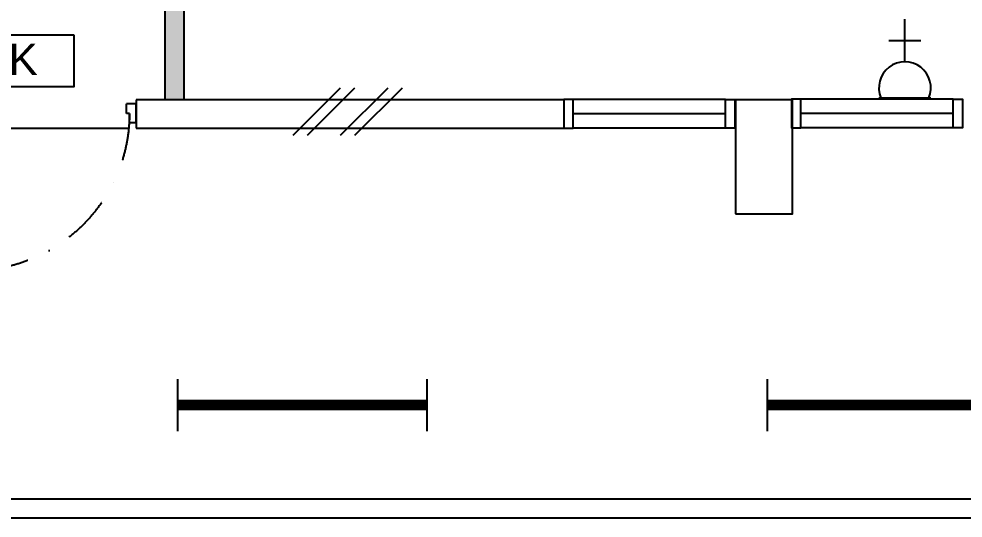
# Model space of a CAD drawing. Header units: inches. Extents: x -106706990 to 300603, y -86718466 to 1728185.
# Drawn here: x 31421 to 36386, y 31504 to 34129 of the extents above; entities that cross this region are included whole.
import ezdxf

# ---------------------------------------------------------------- set-up
doc = ezdxf.new("R2010")
doc.units = ezdxf.units.IN
doc.header["$MEASUREMENT"] = 0
doc.linetypes.add('DASHDOT', pattern=[1, 0.5, -0.25, 0, -0.25])
doc.linetypes.add('HIDDEN', pattern=[0.375, 0.25, -0.125])
for name, color, linetype in [('A-COLUMN', 3, 'Continuous'), ('A-DOOR', 9, 'Continuous'), ('A-DRAIN', 9, 'Continuous'), ('A-HATCH', 8, 'Continuous'), ('A-PARTITION', 4, 'Continuous'), ('A-WALL', 1, 'Continuous'), ('A-WIN', 9, 'Continuous'), ('A-WLH', 7, 'Continuous'), ('ELECT', 6, 'Continuous'), ('K LIGHT', 3, 'Continuous'), ('LAMP', 5, 'Continuous')]:
    doc.layers.add(name, color=color, linetype=linetype)
doc.styles.add('arial', font='arial.ttf')

# ---------------------------------------------------------------- blocks, each defined once
blk = doc.blocks.new('A$C04C40081')
at = {"layer": 'A-WIN', "color": 8}
for p, q in [((850, 150), (50, 150)), ((850, 75), (50, 75)), ((850, 0), (50, 0))]:
    blk.add_line(p, q, dxfattribs=at)
at = {"layer": 'A-WIN', "color": 8, "linetype": 'Continuous'}
for points in [[(50, 150), (0, 150), (0, 0), (50, 0)], [(850, 150), (900, 150), (900, 0), (850, 0)]]:
    blk.add_lwpolyline(points, close=True, dxfattribs=at)
blk = doc.blocks.new('A$C4F656F16')
at = {"layer": 'A-DOOR', "color": 8}
for p, q in [((35, 100), (35, 877.1)), ((35, 877.1), (73, 877.1)), ((73, 100), (73, 877.1)), ((35, 100), (73, 100))]:
    blk.add_line(p, q, dxfattribs=at)
at = {"layer": 'A-DOOR', "color": 8, "linetype": 'Continuous'}
for p, q in [((0, 100), (35, 100)), ((0, 100), (0, 100)), ((0, 100), (0, 0)), ((0, 100), (0, 100)), ((35, 100), (35, 50)), ((900, 100), (865, 100)), ((865, 100), (865, 50)), ((900, 100), (900, 100)), ((900, 100), (900, 0)), ((900, 100), (900, 100)), ((35, 50), (50, 50)), ((50, 50), (50, 0)), ((865, 50), (850, 50)), ((850, 50), (850, 0)), ((0, 0), (50, 0)), ((900, 0), (850, 0))]:
    blk.add_line(p, q, dxfattribs=at)
at = {"layer": 'A-DOOR', "color": 8, "linetype": 'DASHDOT', "ltscale": 500}
blk.add_arc((35, 48), 830, 0.1381, 87.3759, dxfattribs=at)
blk = doc.blocks.new('YBC136')
at = {"layer": 'LAMP'}
for points, const_width in [([(-135000.8, 195525.6), (-135000.8, 195250.4)], 10.9), ([(-133690.5, 195525.6), (-133690.5, 195250.4)], 10.9), ([(-135000.8, 195388), (-133690.5, 195388)], 54.6)]:
    blk.add_lwpolyline(points, dxfattribs=dict(at, const_width=const_width))
blk = doc.blocks.new('*U278')
at = {"layer": 'LAMP'}
blk.add_blockref('YBC136', (134345.6, -195388, -5.5), dxfattribs=at)
blk = doc.blocks.new('*U279')
at = {"layer": 'LAMP', "color": 0, "linetype": 'ByBlock', "lineweight": -2, "transparency": 16777216}
for p in [(12400, 0), (15500, 0)]:
    blk.add_blockref('*U278', p, dxfattribs=at)
blk = doc.blocks.new('EXIT LAMP')
at = {"layer": 'K LIGHT', "color": 3}
blk.add_lwpolyline([(54141.1, 5237.4), (53604.6, 5237.4), (53604.6, 4967.1), (54141.1, 4967.1)], close=True, dxfattribs=at)
at = {"layer": 'K LIGHT', "color": 3, "style": 'arial'}
blk.add_text('K', height=164.8, dxfattribs=at).set_placement((53795.7, 5027.4))
blk = doc.blocks.new('SOCKET')
at = {"layer": 'ELECT', "color": 6}
for p, q in [((15248.7, 25891.4), (15248.7, 26116.4)), ((15164.3, 26003.9), (15333.1, 26003.9)), ((15112.3, 25701.6), (15385.1, 25701.6))]:
    blk.add_line(p, q, dxfattribs=at)
blk.add_arc((15248.7, 25755), 136.4, 336.9763, 203.0237, dxfattribs=at)

msp = doc.modelspace()

# ---------------------------------------------------------------- hatches: boundary and pattern name
at = {"layer": 'A-HATCH'}
h = msp.add_hatch(dxfattribs=at)
h.set_pattern_fill('DOTS', color=8, scale=800)
h.set_pattern_definition([(0, (2570.67, -195605.69), (25, 50), [0, -50])])
h.paths.add_polyline_path([(33688.8, 38204.4), (32188.8, 38204.4), (32188.8, 33704.4), (32288.8, 33704.4), (32288.8, 38104.4), (33688.8, 38104.4)])
h.paths.add_polyline_path([(36238.8, 38204.4), (35338.8, 38204.4), (35338.8, 38104.4), (36238.8, 38104.4)])
h.paths.add_polyline_path([(35338.8, 38204.4), (35188.8, 38204.4), (35188.8, 38104.4), (35338.8, 38104.4)])
h.paths.add_polyline_path([(40288.8, 38204.4), (39238.8, 38204.4), (39238.8, 38104.4), (40288.8, 38104.4)])
h.paths.add_polyline_path([(42763.8, 38204.4), (41338.8, 38204.4), (41338.8, 38104.4), (42763.8, 38104.4)])
h.paths.add_polyline_path([(41338.8, 38204.4), (41188.8, 38204.4), (41188.8, 38104.4), (41338.8, 38104.4)])

# ---------------------------------------------------------------- linework, layer by layer
at = {"color": 8}
msp.add_line((31173.8, 33554.4), (32003.8, 33554.4), dxfattribs=at)
at = {"layer": 'A-COLUMN', "color": 8}
msp.add_lwpolyline([(35188.8, 33104.4), (35488.8, 33104.4), (35488.8, 33704.4), (35188.8, 33704.4)], close=True, dxfattribs=at)
at = {"layer": 'A-DRAIN', "color": 8, "linetype": 'Continuous', "ltscale": 1000}
for p, q in [((42838.8, 31604.4), (26038.8, 31604.4)), ((42738.8, 31504.4), (18508.8, 31504.4))]:
    msp.add_line(p, q, dxfattribs=at)
at = {"layer": 'A-PARTITION', "color": 8}
for p, q in [((32188.8, 38204.4), (32188.8, 33704.4)), ((32288.8, 38104.4), (32288.8, 33704.4))]:
    msp.add_line(p, q, dxfattribs=at)
at = {"layer": 'A-WALL', "color": 8, "linetype": 'Continuous', "ltscale": 900}
for p, q in [((34288.8, 33704.4), (32038.8, 33704.4)), ((32038.8, 33704.4), (32038.8, 33554.4)), ((34288.8, 33554.4), (34288.8, 33704.4)), ((32038.8, 33554.4), (34288.8, 33554.4))]:
    msp.add_line(p, q, dxfattribs=at)
at = {"layer": 'A-WLH', "color": 8}
for p, q in [((32863.3, 33517.2), (33113.3, 33767.2)), ((32938.3, 33517.2), (33188.3, 33767.2)), ((33113.3, 33517.2), (33363.3, 33767.2)), ((33188.3, 33517.2), (33438.3, 33767.2))]:
    msp.add_line(p, q, dxfattribs=at)

# ---------------------------------------------------------------- block references
at = {"layer": 'A-DOOR', "color": 8, "xscale": -1, "rotation": 180}
msp.add_blockref('A$C4F656F16', (31137.8, 33682.5), dxfattribs=at)
at = {"layer": 'A-WIN', "color": 8}
for p in [(34286.5, 33554.7), (35483.5, 33556.2)]:
    msp.add_blockref('A$C04C40081', p, dxfattribs=at)
at = {"layer": 'ELECT', "color": 7, "linetype": 'HIDDEN'}
msp.add_blockref('SOCKET', (20831.1, 8012.1), dxfattribs=at)
at = {"layer": 'LAMP', "color": 0}
for name, p in [('EXIT LAMP', (-22428.5, 28806.6)), ('*U279', (20511.5, 32099.1, -16.4))]:
    msp.add_blockref(name, p, dxfattribs=at)

doc.saveas('drawing.dxf')
